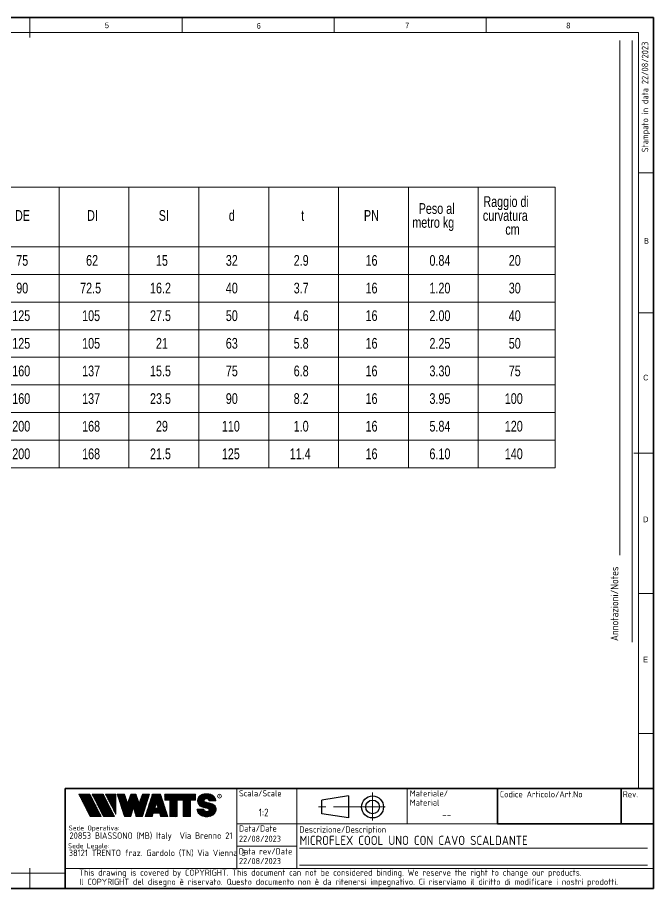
# Model space of a CAD drawing. Header units: millimetres. Extents: x 6 to 413, y 7 to 291.
# Drawn here: x 205.6 to 413.1, y 7.1 to 291.1 of the extents above; entities that cross this region are included whole.
import ezdxf

# ---------------------------------------------------------------- set-up
doc = ezdxf.new("R2010")
doc.units = ezdxf.units.MM
doc.linetypes.add('CENTERX2', pattern=[20.319999999999997, 12.7, -2.54, 2.54, -2.54])
doc.styles.add('SLDTEXTSTYLE0', font='ISOCP3', dxfattribs={"width": 0.96})
doc.styles.add('SLDTEXTSTYLE1', font='TXT', dxfattribs={"width": 0.605})
doc.styles.add('SLDTEXTSTYLE2', font='TXT', dxfattribs={"width": 0.75})
pattern_1 = [(45.0000000000001, (0, 0), (-0.1403165018917058, 0.1403165018917053), []), (135.0000000000001, (0, 0), (-0.1403165018917053, -0.1403165018917057), [])]

# ---------------------------------------------------------------- blocks, each defined once
blk = doc.blocks.new('SW_NOTE_0')
at = {"color": 0, "linetype": 'Continuous', "lineweight": 0, "insert": (0, 2.0463950369), "char_height": 1.5875, "attachment_point": 1, "style": 'SLDTEXTSTYLE0'}
blk.add_mtext('Sede Legale:', dxfattribs=at)
blk = doc.blocks.new('SW_NOTE_0_1')
at = {"color": 0, "linetype": 'Continuous', "lineweight": 0, "insert": (0, 2.0463950369), "char_height": 1.5875, "attachment_point": 1, "style": 'SLDTEXTSTYLE0'}
blk.add_mtext('Sede Operativa:', dxfattribs=at)
blk = doc.blocks.new('SW_NOTE_0_2')
at = {"color": 0, "linetype": 'Continuous', "lineweight": 0, "insert": (0, 2.7285267159), "char_height": 2.1166666667, "attachment_point": 1, "style": 'SLDTEXTSTYLE0'}
blk.add_mtext('20853 BIASSONO (MB) Italy  Via Brenno 21', dxfattribs=at)
blk = doc.blocks.new('SW_NOTE_0_3')
at = {"color": 0, "linetype": 'Continuous', "lineweight": 0, "insert": (0, 0.7734406439), "char_height": 0.6, "attachment_point": 1, "style": 'SLDTEXTSTYLE1'}
blk.add_mtext('R', dxfattribs=at)
blk = doc.blocks.new('SW_NOTE_0_4')
at = {"color": 0, "linetype": 'Continuous', "lineweight": 0, "insert": (0.8598958333, 2.7285267159), "char_height": 2.1166666667, "attachment_point": 1, "style": 'SLDTEXTSTYLE0'}
blk.add_mtext('38121 TRENTO fraz. Gardolo (TN) Via Vienna 3', dxfattribs=at)
blk = doc.blocks.new('Blocco3')
at = {"linetype": 'Continuous'}
h = blk.add_hatch(dxfattribs=at)
h.set_pattern_fill('NET', color=8, scale=0.0625, angle=45, style=0)
h.set_pattern_definition(pattern_1)
h.paths.add_polyline_path([(11.05444382492512, 14.16382701164379), (7.313952129728942, 21.3799670116438), (3.694452129728916, 21.3799670116438), (7.434943824925099, 14.16382701164379)], flags=0)
h = blk.add_hatch(dxfattribs=at)
h.set_pattern_fill('NET', color=8, scale=0.0625, angle=45, style=0)
h.set_pattern_definition(pattern_1)
h.paths.add_polyline_path([(15.3933988249251, 14.16382701164379), (11.65290712972893, 21.37996701164379), (8.033407129728966, 21.37996701164379), (11.77389882492522, 14.16382701164379)], flags=0)
h = blk.add_hatch(dxfattribs=at)
h.set_pattern_fill('NET', color=8, scale=0.0625, angle=45, style=0)
h.set_pattern_definition(pattern_1)
h.paths.add_polyline_path([(12.37769623268193, 21.37996701164379), (12.37419275042715, 21.37646352938913), (15.77659712972891, 14.8648670116438), (15.77659712972891, 21.37996701164379)], flags=0)
h = blk.add_hatch(dxfattribs=at)
h.set_pattern_fill('NET', color=8, scale=0.0625, angle=45, style=0)
h.set_pattern_definition(pattern_1)
h.paths.add_polyline_path([(18.58302904500901, 14.1739670116438), (20.63202904500886, 14.17396701164379), (21.50652904500886, 17.08996701164384), (22.38062662423105, 14.17530887440915), (22.3819684869964, 14.1739670116438), (24.43002904500882, 14.1739670116438), (26.74152904500894, 21.37996701164335), (24.43152904500879, 21.37996701164335), (23.36652904500892, 18.53896701164332), (22.30152904500885, 21.37996701164331), (20.71152904500898, 21.37996701164331), (19.64652904500904, 18.53896701164336), (18.58839398242877, 21.36165406590695), (18.57008103669182, 21.37996701164385), (16.27152904500887, 21.37996701164379)], flags=0)
h = blk.add_hatch(dxfattribs=at)
h.set_pattern_fill('NET', color=8, scale=0.0625, angle=45, style=0)
h.set_pattern_definition(pattern_1)
h.paths.add_polyline_path([(28.0109849374968, 15.27196701164379), (30.06807315252094, 15.27196701164379), (30.41502904500895, 14.1739670116438), (32.71602904500884, 14.1739670116438), (30.38202904500878, 21.37996701164385), (27.69702904500885, 21.37996701164385), (25.3630290450089, 14.1739670116438), (27.66402904500879, 14.1739670116438)], flags=0)
h.paths.add_polyline_path([(29.55237914838586, 16.90396701164381), (28.5266789416319, 16.90396701164381), (29.03952904500888, 18.52696701164385)], flags=0)
h = blk.add_hatch(dxfattribs=at)
h.set_pattern_fill('NET', color=8, scale=0.0625, angle=45, style=0)
h.set_pattern_definition(pattern_1)
h.paths.add_polyline_path([(40.177029045009, 14.18567151533784), (40.177029045009, 19.44496701164383), (41.80752904500887, 19.44496701164383), (41.80752904500887, 21.37996701164385), (31.71852904500885, 21.37996701164385), (31.71852904500885, 19.44496701164383), (33.34902904500883, 19.44496701164383), (33.34902904500883, 14.1739670116438), (35.74002904500887, 14.1739670116438), (35.74002904500887, 19.44496701164383), (37.78602904500886, 19.44496701164383), (37.78602904500886, 14.1739670116438), (40.16532454131496, 14.1739670116438)], flags=0)
h = blk.add_hatch(dxfattribs=at)
h.set_pattern_fill('NET', color=8, scale=0.0625, angle=45, style=0)
h.set_pattern_definition(pattern_1)
edge = h.paths.add_edge_path(flags=0)
edge.add_arc((45.06115806892275, 16.5114450354798), 0.5957262272328816, 186.5198373590754, 199.3038780978758, ccw=False)
edge.add_arc((45.04420873719567, 16.50962366435909), 0.5786797133902571, 180.0155103752775, 186.5312194619315, ccw=False)
edge.add_line((44.46552904500891, 16.50946701164423), (42.25752904500893, 16.50946701164385))
edge.add_arc((44.18603307666216, 16.50996104706786), 1.928504094933136, 180.0146777728456, 186.4123960736497)
edge.add_arc((44.23738139714609, 16.515362801642), 1.980134492169909, 186.4017819582809, 198.9766475152823)
edge.add_arc((44.39128441893828, 16.56795904464408), 2.142776481560827, 198.9683875918098, 210.8849179078794)
edge.add_arc((44.61166259275087, 16.69943837653658), 2.39939542117679, 210.8780422952446, 221.9134871222623)
edge.add_arc((44.85480924302723, 16.91736933899839), 2.725913633704397, 221.9082412642137, 232.0310887879014)
edge.add_arc((45.07715513635127, 17.20193775914857), 3.087046356424883, 232.0272080115069, 241.3355965365689)
edge.add_arc((45.24603657093621, 17.51050012324978), 3.438801448091314, 241.3327083879403, 249.9896368441532)
edge.add_arc((45.34725225055329, 17.78801132532556), 3.734194511721926, 249.9874307793477, 258.1785727277432)
edge.add_arc((45.38771112548294, 17.98073158851377), 3.931115833052039, 258.1768281598786, 266.0905752210105)
edge.add_arc((45.39252904500938, 18.04976811020574), 4.000320196211769, 266.0891452354333, 273.9108547645717)
edge.add_arc((45.39731701440232, 17.98094836402009), 3.931334146149711, 273.9096448602884, 281.8229517588199)
edge.add_arc((45.4376869696974, 17.78842815150741), 3.734626849412173, 281.8219022035373, 290.0120942893549)
edge.add_arc((45.53875968590813, 17.51107897323941), 3.439434950392664, 290.0111619263286, 298.6664928415928)
edge.add_arc((45.7074598200074, 17.20261188871908), 3.087850429968319, 298.6656180832103, 307.9715773687166)
edge.add_arc((45.92962383311786, 16.91803887327351), 2.726825988362962, 307.9706091044987, 318.0900608434113)
edge.add_arc((46.17265778346068, 16.69998218189551), 2.400307661903285, 318.088616399965, 329.1198541825174)
edge.add_arc((46.39308337412456, 16.56827986020729), 2.143533575461953, 329.1171941602808, 341.0295003400614)
edge.add_arc((46.54725014449179, 16.5154588441048), 1.980569090086575, 341.0247377042438, 353.5968328221997)
edge.add_arc((46.59506746836535, 16.51041435044312), 1.932487507373016, 353.5873527063252, 356.7846350377361)
edge.add_arc((46.61165730255683, 16.50948641804131), 1.915871742552177, 356.7845142237129, 359.9994196348174)
edge.add_arc((46.72637301809257, 16.50946701163364), 1.801156026918341, 0, 74.22025531803895)
edge.add_line((47.2161795047902, 18.24274501555968), (44.82556098410442, 18.91830915241684))
edge.add_arc((44.9320242026464, 19.29505049810555), 0.3914951576375584, 172.7087314225675, 254.2202553180024, ccw=False)
edge.add_arc((45.12849007786608, 19.28333375051457), 0.5880100908548186, 162.165586868528, 174.0059807067136, ccw=False)
edge.add_arc((45.16002618631481, 19.27323782500176), 0.6211228028240731, 150.7625471398166, 162.1699870806363, ccw=False)
edge.add_arc((45.20519158401089, 19.24799848911449), 0.6728619177555087, 139.9607077937478, 150.7656315814739, ccw=False)
edge.add_arc((45.25507056166797, 19.20612283538228), 0.7379885796620933, 129.8123774333935, 139.9628536576919, ccw=False)
edge.add_arc((45.30072353609345, 19.15138842107454), 0.809263047047259, 120.27552402571419, 129.8140059279949, ccw=False)
edge.add_arc((45.33541956815332, 19.09199788199054), 0.8780456781598633, 111.2480161453112, 120.2769344950986, ccw=False)
edge.add_arc((45.35621963246292, 19.03856667885261), 0.9353827139821759, 102.59618479047049, 111.24938262362829, ccw=False)
edge.add_arc((45.36453465193721, 19.00146667799356), 0.9734030907632052, 94.17273331414867, 102.59760830043251, ccw=False)
edge.add_arc((45.36552904500888, 18.98820473740789), 0.9867022327901889, 85.82571215071579, 94.17428784928302, ccw=False)
edge.add_arc((45.36653040687354, 19.00151395523621), 0.9733554317742666, 77.40218507097399, 85.82747331441101, ccw=False)
edge.add_arc((45.37486568696492, 19.03865617343216), 0.9352894353064158, 68.75018505204758, 77.40424753390482, ccw=False)
edge.add_arc((45.39569695852665, 19.09211896634796), 0.8779116473468327, 59.722374852032715, 68.75267450752489, ccw=False)
edge.add_arc((45.43042996664173, 19.15152445821986), 0.8090974608341593, 50.18501575957839, 59.725454286712704, ccw=False)
edge.add_arc((45.47611632174291, 19.20625213501936), 0.7378067956658844, 40.03589260142758, 50.18887630755728, ccw=False)
edge.add_arc((45.52601146630402, 19.24809862811384), 0.6726865151564858, 29.232955538525573, 40.04070508617059, ccw=False)
edge.add_arc((45.57116176380907, 19.27329438071612), 0.6209818631501486, 17.828714093369115, 29.23875168617178, ccw=False)
edge.add_arc((45.60264583678176, 19.28335017090542), 0.5879309770710306, 5.993219805660885, 17.83521261898761, ccw=False)
edge.add_arc((45.61292558107525, 19.28434574377955), 0.5776034766636615, 0.012029249508600515, 6.001471372912306, ccw=False)
edge.add_line((46.19052904500881, 19.28446701163464), (48.34752902630239, 19.28446701163464))
edge.add_arc((46.39002351814973, 19.28445340842631), 1.957505508199923, 0.0003981630816975, 2.836014343801475)
edge.add_arc((46.37683713775991, 19.28380295287555), 1.970707921334659, 2.835933772533007, 5.659443682139332)
edge.add_arc((46.35838669738737, 19.28219581826266), 1.989226927693886, 5.653101356194594, 16.87308970083372)
edge.add_arc((46.28996746631433, 19.26159442663321), 2.060680327877944, 16.86907560868967, 27.8236333030418)
edge.add_arc((46.19185307363353, 19.20995215872329), 2.171555678974831, 27.82038250018099, 38.39292481794157)
edge.add_arc((46.08335200137739, 19.12411166863691), 2.309906905779259, 38.39030831921242, 48.53048232723409)
edge.add_arc((45.98392505033181, 19.01175101505159), 2.459942324295824, 48.52829796787363, 58.24686155261538)
edge.add_arc((45.90828833905262, 18.88970605071616), 2.603524628424836, 58.24492006637411, 67.59904062886916)
edge.add_arc((45.86290515069405, 18.77983331732091), 2.722401219848767, 67.59719673364309, 76.67446447463736)
edge.add_arc((45.84473518371627, 18.70351471180111), 2.800852920098214, 76.67261134518286, 85.57815923005096)
edge.add_arc((45.84229113252329, 18.67359855220153), 2.83086846943038, 85.57552266053499, 89.99518473518364)
edge.add_line((45.842529045009, 21.50446701163457), (44.94252904500888, 21.50446701163457))
edge.add_arc((44.94276695749281, 18.67359850982044), 2.830868511811478, 90.00481526470833, 94.42447730593362)
edge.add_arc((44.94032290617282, 18.70351467131333), 2.800852960581912, 94.42184073649385, 103.3273885570555)
edge.add_arc((44.92215293807671, 18.77983328213883), 2.722401254912012, 103.325535427645, 112.4028031126715)
edge.add_arc((44.87676974692227, 18.88970602315703), 2.603524655375139, 112.4009592174978, 121.7550797381683)
edge.add_arc((44.80113303096691, 19.01175099598262), 2.459942341566146, 121.7531382519939, 131.4717018150411)
edge.add_arc((44.70170607377013, 19.12411165738949), 2.309906913115744, 131.4695174557465, 141.6096914674093)
edge.add_arc((44.59320499475962, 19.20995215348743), 2.171555677284356, 141.6070749687322, 152.1796173186054)
edge.add_arc((44.49509059596939, 19.26159442501529), 2.060680319096067, 152.1763665156696, 163.1309242692057)
edge.add_arc((44.42667136062602, 19.28219581809734), 1.989226914404197, 163.1269101769954, 174.3468986007445)
edge.add_arc((44.57419603198336, 19.27593466072469), 2.136666986974319, 174.5695011428801, 255.0000000000066)
edge.add_line((44.02118592271279, 17.21207283582689), (45.84626778507497, 16.7230436246862))
edge.add_arc((45.72605237752408, 16.27439361585378), 0.4644766674849869, -75.4769371718246, 74.99999999999619, ccw=False)
edge.add_arc((45.45547266962009, 16.93669211548194), 1.17737379801132, 281.61443982591936, 289.1926520628284, ccw=False)
edge.add_arc((45.44209783683689, 17.0014953670647), 1.243542859950836, 273.8399017988016, 281.616949785706, ccw=False)
edge.add_arc((45.440529045009, 17.02449564793318), 1.266596567151676, 266.1589686822715, 273.84103131772883, ccw=False)
edge.add_arc((45.43895075328292, 17.00142536587583), 1.243472379722312, 258.3828294730344, 266.16031894243594, ccw=False)
edge.add_arc((45.42567488373167, 16.93701849461646), 1.177711505774551, 250.31862059628048, 258.38449360241736, ccw=False)
edge.add_arc((45.39245629651771, 16.84426652461201), 1.079190438371595, 241.7680470576149, 250.3207490608705, ccw=False)
edge.add_arc((45.33702181320746, 16.74112027367779), 0.9620916403619206, 232.5317468519101, 241.7708733172753, ccw=False)
edge.add_arc((45.26402174126313, 16.64596892275373), 0.8421633851545682, 222.4290094636793, 232.5356131763763, ccw=False)
edge.add_arc((45.18416462057952, 16.57306790402564), 0.7340351609004617, 211.3430568025371, 222.4343521567399, ccw=False)
edge.add_arc((45.11175154475656, 16.5290607105654), 0.649298633060035, 199.2950708619685, 211.3502326774161, ccw=False)
at = {"color": 7, "linetype": 'Continuous', "lineweight": 18}
for p, q in [((3.6944521297, 21.3799670116), (7.4349438249, 14.1638270116)), ((7.3139521297, 21.3799670116), (3.6944521297, 21.3799670116)), ((7.3139521297, 21.3799670116), (11.0544438249, 14.1638270116)), ((8.0334071297, 21.3799670116), (11.7738988249, 14.1638270116)), ((11.6529071297, 21.3799670116), (8.0334071297, 21.3799670116)), ((11.6529071297, 21.3799670116), (15.3933988249, 14.1638270116)), ((12.3723621297, 21.3799670116), (15.7765971297, 21.3799670116)), ((12.3723621297, 21.3799670116), (15.7765971297, 14.8648670116)), ((12.3741927504, 21.3764635294), (12.3776962327, 21.3799670116)), ((15.7765971297, 21.3799670116), (15.7765971297, 14.8648670116)), ((16.271529045, 21.3799670116), (18.581529045, 21.3799670116)), ((16.271529045, 21.3799670116), (18.583029045, 14.1739670116)), ((18.5883939824, 21.3616540659), (18.5700810367, 21.3799670116)), ((18.581529045, 21.3799670116), (19.646529045, 18.5389670116)), ((19.646529045, 18.5389670116), (20.711529045, 21.3799670116)), ((20.711529045, 21.3799670116), (22.301529045, 21.3799670116)), ((22.301529045, 21.3799670116), (23.366529045, 18.5389670116)), ((23.366529045, 18.5389670116), (24.431529045, 21.3799670116)), ((26.741529045, 21.3799670116), (24.430029045, 14.1739670116)), ((24.431529045, 21.3799670116), (26.741529045, 21.3799670116)), ((25.363029045, 14.1739670116), (27.697029045, 21.3799670116)), ((27.697029045, 21.3799670116), (30.382029045, 21.3799670116)), ((32.716029045, 14.1739670116), (30.382029045, 21.3799670116)), ((31.718529045, 21.3799670116), (41.807529045, 21.3799670116)), ((31.718529045, 19.4449670116), (31.718529045, 21.3799670116)), ((41.807529045, 19.4449670116), (41.807529045, 21.3799670116)), ((42.9950648301, 20.6806625626), (43.1401273367, 20.8257250692)), ((44.942529045, 21.5044670116), (45.842529045, 21.5044670116)), ((21.506529045, 17.0899670116), (20.632029045, 14.1739670116)), ((21.506529045, 17.0899670116), (22.381029045, 14.1739670116)), ((29.039529045, 18.5269670116), (28.5266789416, 16.9039670116)), ((29.039529045, 18.5269670116), (29.5523791484, 16.9039670116)), ((31.718529045, 19.4449670116), (33.349029045, 19.4449670116)), ((33.349029045, 14.1739670116), (33.349029045, 19.4449670116)), ((35.740029045, 14.1739670116), (35.740029045, 19.4449670116)), ((35.740029045, 19.4449670116), (37.786029045, 19.4449670116)), ((37.786029045, 14.1739670116), (37.786029045, 19.4449670116)), ((40.177029045, 14.1739670116), (40.177029045, 19.4449670116)), ((40.177029045, 19.4449670116), (41.807529045, 19.4449670116)), ((44.0211859227, 17.2120728358), (45.8462677851, 16.7230436247)), ((44.8255609841, 18.9183091524), (47.2161795048, 18.2427450156)), ((48.3475290263, 19.2844670116), (46.190529045, 19.2844670116)), ((28.0109849375, 15.2719670116), (27.664029045, 14.1739670116)), ((28.0109849375, 15.2719670116), (30.0680731525, 15.2719670116)), ((28.5266789416, 16.9039670116), (29.5523791484, 16.9039670116)), ((30.0680731525, 15.2719670116), (30.415029045, 14.1739670116)), ((42.257529045, 16.5094670116), (44.465529045, 16.5094670116)), ((7.4349438249, 14.1638270116), (11.0544438249, 14.1638270116)), ((11.7738988249, 14.1638270116), (15.3933988249, 14.1638270116)), ((20.632029045, 14.1739670116), (18.583029045, 14.1739670116)), ((22.381968487, 14.1739670116), (22.3806266242, 14.1753088744)), ((24.430029045, 14.1739670116), (22.381029045, 14.1739670116)), ((25.363029045, 14.1739670116), (27.664029045, 14.1739670116)), ((30.415029045, 14.1739670116), (32.716029045, 14.1739670116)), ((35.740029045, 14.1739670116), (33.349029045, 14.1739670116)), ((37.786029045, 14.1739670116), (40.177029045, 14.1739670116)), ((40.1653245413, 14.1739670116), (40.177029045, 14.1856715153))]:
    blk.add_line(p, q, dxfattribs=at)
blk.add_circle((49.5830483895, 20.7778850004), 0.6302727769328706, dxfattribs=at)
for centre, radius, start, end in [((44.495090596, 19.261594425), 2.060680319096064, 152.1763665157, 163.1309242692), ((44.5932049948, 19.2099521535), 2.171555677284359, 141.6070749687, 152.1796173186), ((44.7017060738, 19.1241116574), 2.309906913115741, 131.4695174557, 141.6096914674), ((44.801133031, 19.011750996), 2.459942341566148, 121.753138252, 131.471701815), ((44.8767697469, 18.8897060232), 2.603524655375143, 112.4009592175, 121.7550797382), ((44.9221529381, 18.7798332821), 2.722401254912012, 103.3255354276, 112.4028031127), ((44.9403229062, 18.7035146713), 2.800852960581919, 94.4218407365, 103.3273885571), ((44.9427669575, 18.6735985098), 2.830868511811481, 90.0048152647, 94.4244773059), ((45.3354195682, 19.091997882), 0.8780456781598602, 111.2480161453, 120.2769344951), ((45.3562196325, 19.0385666788), 0.9353827139821707, 102.5961847905, 111.2493826236), ((45.3645346519, 19.001466678), 0.9734030907632061, 94.1727333141, 102.5976083004), ((45.365529045, 18.9882047374), 0.9867022327901879, 85.8257121507, 94.1742878493), ((45.3665304069, 19.0015139552), 0.9733554317742633, 77.402185071, 85.8274733144), ((45.374865687, 19.0386561734), 0.9352894353064114, 68.750185052, 77.4042475339), ((45.3956969585, 19.0921189663), 0.877911647346837, 59.722374852, 68.7526745075), ((45.8422911325, 18.6735985522), 2.830868469430371, 85.5755226605, 89.9951847352), ((45.8447351837, 18.7035147118), 2.800852920098217, 76.6726113452, 85.5781592301), ((45.8629051507, 18.7798333173), 2.722401219848772, 67.5971967336, 76.6744644746), ((45.9082883391, 18.8897060507), 2.603524628424831, 58.2449200664, 67.5990406289), ((45.9839250503, 19.011751015), 2.459942324295831, 48.5282979679, 58.2468615526), ((46.0833520014, 19.1241116686), 2.309906905779259, 38.3903083192, 48.5304823272), ((46.1918530736, 19.2099521587), 2.171555678974832, 27.8203825002, 38.3929248179), ((46.2899674663, 19.2615944266), 2.06068032787794, 16.8690756087, 27.823633303), ((44.574196032, 19.2759346607), 2.136666986974321, 174.5695011429, 255), ((44.4266713606, 19.2821958181), 1.989226914404205, 163.126910177, 174.3468986007), ((44.9320242026, 19.2950504981), 0.3914951576375621, 172.7087314226, 254.220255318), ((45.1284900779, 19.2833337505), 0.5880100908548216, 162.1655868685, 174.0059807067), ((45.1600261863, 19.273237825), 0.6211228028240774, 150.7625471398, 162.1699870806), ((45.205191584, 19.2479984891), 0.6728619177555144, 139.9607077937, 150.7656315815), ((45.2550705617, 19.2061228354), 0.7379885796620934, 129.8123774334, 139.9628536577), ((45.3007235361, 19.1513884211), 0.809263047047257, 120.2755240257, 129.814005928), ((45.4304299666, 19.1515244582), 0.8090974608341591, 50.1850157596, 59.7254542867), ((45.4761163217, 19.206252135), 0.7378067956658865, 40.0358926014, 50.1888763076), ((45.5260114663, 19.2480986281), 0.6726865151564876, 29.2329555385, 40.0407050862), ((45.5711617638, 19.2732943807), 0.6209818631501555, 17.8287140934, 29.2387516862), ((45.6026458368, 19.2833501709), 0.5879309770710358, 5.9932198057, 17.835212619), ((45.6129255811, 19.2843457438), 0.5776034766636643, 0.0120292495, 6.0014713729), ((46.7263730181, 16.5094670116), 1.801156026920168, 7e-10, 74.220255318), ((46.3583866974, 19.2821958183), 1.989226927693887, 5.6531013562, 16.8730897008), ((46.3768371378, 19.2838029529), 1.970707921334663, 2.8359337725, 5.6594436821), ((46.3900235181, 19.2844534084), 1.957505508199924, 0.0003981631, 2.8360143438), ((44.1860330767, 16.5099610471), 1.928504094933163, 180.0146777728, 186.4123960736), ((44.2373813971, 16.5153628016), 1.980134492169936, 186.4017819583, 198.9766475153), ((44.3912844189, 16.5679590446), 2.142776481560883, 198.9683875918, 210.8849179079), ((44.6116625928, 16.6994383765), 2.399395421176823, 210.8780422952, 221.9134871223), ((44.854809243, 16.917369339), 2.725913633704416, 221.9082412642, 232.0310887879), ((45.0771551364, 17.2019377591), 3.087046356424895, 232.0272080115, 241.3355965366), ((45.2460365709, 17.5105001232), 3.438801448091321, 241.3327083879, 249.9896368442), ((45.3472522506, 17.7880113253), 3.734194511722001, 249.9874307793, 258.1785727277), ((45.0442087372, 16.5096236644), 0.5786797133902616, 180.0155103747, 186.5312194619), ((45.0611580689, 16.5114450355), 0.5957262272328773, 186.5198373591, 199.3038780979), ((45.1117515448, 16.5290607106), 0.6492986330600353, 199.295070862, 211.3502326774), ((45.1841646206, 16.573067904), 0.7340351609004631, 211.3430568025, 222.4343521567), ((45.2640217413, 16.6459689227), 0.8421633851545696, 222.4290094637, 232.5356131764), ((45.3370218132, 16.7411202737), 0.9620916403619229, 232.5317468519, 241.7708733173), ((45.3924562965, 16.8442665246), 1.079190438371592, 241.7680470576, 250.3207490609), ((45.4256748837, 16.9370184946), 1.17771150577455, 250.3186205963, 258.3844936024), ((45.4389507533, 17.0014253659), 1.243472379722314, 258.382829473, 266.1603189424), ((45.440529045, 17.0244956479), 1.266596567151677, 266.1589686823, 273.8410313177), ((45.4420978368, 17.0014953671), 1.243542859950833, 273.8399017988, 281.6169497857), ((45.4554726696, 16.9366921155), 1.177373798011318, 281.6144398259, 289.1926520628), ((45.7260523775, 16.2743936158), 0.4644766674849887, 284.5230628282, 75), ((45.4534898068, 16.9424048088), 1.183420828830196, 289.1923920737, 289.6798656664), ((45.4885761183, 16.844474954), 1.07939534120923, 289.6768084584, 292.8867792228), ((45.4893501133, 16.8425594132), 1.077329585994261, 292.8884764659, 296.1017072893), ((45.4376869697, 17.7884281515), 3.734626849412178, 281.8219022035, 290.0120942894), ((45.5387596859, 17.5110789732), 3.439434950392669, 290.0111619263, 298.6664928416), ((45.70745982, 17.2026118887), 3.087850429968317, 298.6656180832, 307.9715773687), ((45.9296238331, 16.9180388733), 2.726825988362958, 307.9706091045, 318.0900608434), ((46.1726577835, 16.6999821819), 2.400307661903371, 318.0886164, 329.1198541826), ((46.3930833741, 16.5682798602), 2.143533575461955, 329.1171941603, 341.0295003401), ((46.5472501445, 16.5154588441), 1.980569090086578, 341.0247377042, 353.5968328222), ((46.5950674684, 16.5104143504), 1.932487507373017, 353.5873527063, 356.7846350377), ((46.6116573026, 16.509486418), 1.915871742552178, 356.7845142237, 359.9994196352), ((45.3877111255, 17.9807315885), 3.931115833052035, 258.1768281599, 266.090575221), ((45.392529045, 18.0497681102), 4.000320196211768, 266.0891452354, 273.9108547646), ((45.3973170144, 17.980948364), 3.931334146149712, 273.9096448603, 281.8229517588)]:
    blk.add_arc(centre, radius, start, end, dxfattribs=at)
at = {"color": 7, "linetype": 'Continuous', "lineweight": 0}
for name, p in [('SW_NOTE_0_3', (49.3891536268, 20.352955282)), ('SW_NOTE_0_1', (0.3940809582, 9.1445251874)), ('SW_NOTE_0_2', (0.6867729306, 6.2319811604)), ('SW_NOTE_0', (0.2250572358, 3.3187543051)), ('SW_NOTE_0_4', (-0.4046335912, 0.6092819875))]:
    blk.add_blockref(name, p, dxfattribs=at)
blk = doc.blocks.new('SW_NOTE_0_5')
at = {"color": 0, "linetype": 'Continuous', "lineweight": 0, "char_height": 2, "attachment_point": 1, "style": 'SLDTEXTSTYLE0'}
for s, insert in [('Materiale/', (0, 2.5781354795)), ('Material', (0, -0.4218645465))]:
    blk.add_mtext(s, dxfattribs=dict(at, insert=insert))
blk = doc.blocks.new('SW_NOTE_0_7')
at = {"color": 0, "linetype": 'Continuous', "lineweight": 0, "char_height": 2, "attachment_point": 1, "style": 'SLDTEXTSTYLE0'}
for s, insert in [('This drawing is covered by COPYRIGHT. This document can not be considered binding. We reserve the right to change our products.', (0, 2.5781354795)), ('Il COPYRIGHT del disegno è riservato. Questo documento non è da ritenersi impegnativo. Ci riserviamo il diritto di modificare i nostri prodotti.', (0, -0.4218645465))]:
    blk.add_mtext(s, dxfattribs=dict(at, insert=insert))
blk = doc.blocks.new('SW_TABLEANNOTATION_0')
at = {"color": 0, "linetype": 'Continuous', "lineweight": 18}
for p, q in [((0, 0), (0, -19.4370216621)), ((0, 0), (37.8822504895, 0)), ((37.8822504895, 0), (37.8822504895, -19.4370216621)), ((37.8822504895, 0), (60.6627616448, 0)), ((60.6627616448, 0), (60.6627616448, -19.4370216621)), ((60.6627616448, 0), (83.4432728, 0)), ((83.4432728, 0), (83.4432728, -19.4370216621)), ((83.4432728, 0), (106.2237839553, 0)), ((106.2237839553, 0), (106.2237839553, -19.4370216621)), ((106.2237839553, 0), (129.0042951105, 0)), ((129.0042951105, 0), (129.0042951105, -19.4370216621)), ((129.0042951105, 0), (151.7848062658, 0)), ((151.7848062658, 0), (151.7848062658, -19.4370216621)), ((151.7848062658, 0), (174.565317421, 0)), ((174.565317421, 0), (174.565317421, -19.4370216621)), ((174.565317421, 0), (197.3458285763, 0)), ((197.3458285763, 0), (197.3458285763, -19.4370216621)), ((197.3458285763, 0), (222.4004976741, 0)), ((222.4004976741, 0), (222.4004976741, -19.4370216621)), ((0, -19.4370216621), (0, -28.4447756441)), ((0, -19.4370216621), (37.8822504895, -19.4370216621)), ((37.8822504895, -19.4370216621), (37.8822504895, -28.4447756441)), ((37.8822504895, -19.4370216621), (60.6627616448, -19.4370216621)), ((60.6627616448, -19.4370216621), (60.6627616448, -28.4447756441)), ((60.6627616448, -19.4370216621), (83.4432728, -19.4370216621)), ((83.4432728, -19.4370216621), (83.4432728, -28.4447756441)), ((83.4432728, -19.4370216621), (106.2237839553, -19.4370216621)), ((106.2237839553, -19.4370216621), (106.2237839553, -28.4447756441)), ((106.2237839553, -19.4370216621), (129.0042951105, -19.4370216621)), ((129.0042951105, -19.4370216621), (129.0042951105, -28.4447756441)), ((129.0042951105, -19.4370216621), (151.7848062658, -19.4370216621)), ((151.7848062658, -19.4370216621), (151.7848062658, -28.4447756441)), ((151.7848062658, -19.4370216621), (174.565317421, -19.4370216621)), ((174.565317421, -19.4370216621), (174.565317421, -28.4447756441)), ((174.565317421, -19.4370216621), (197.3458285763, -19.4370216621)), ((197.3458285763, -19.4370216621), (197.3458285763, -28.4447756441)), ((197.3458285763, -19.4370216621), (222.4004976741, -19.4370216621)), ((222.4004976741, -19.4370216621), (222.4004976741, -28.4447756441)), ((0, -28.4447756441), (0, -37.4525296262)), ((0, -28.4447756441), (37.8822504895, -28.4447756441)), ((37.8822504895, -28.4447756441), (37.8822504895, -37.4525296262)), ((37.8822504895, -28.4447756441), (60.6627616448, -28.4447756441)), ((60.6627616448, -28.4447756441), (60.6627616448, -37.4525296262)), ((60.6627616448, -28.4447756441), (83.4432728, -28.4447756441)), ((83.4432728, -28.4447756441), (83.4432728, -37.4525296262)), ((83.4432728, -28.4447756441), (106.2237839553, -28.4447756441)), ((106.2237839553, -28.4447756441), (106.2237839553, -37.4525296262)), ((106.2237839553, -28.4447756441), (129.0042951105, -28.4447756441)), ((129.0042951105, -28.4447756441), (129.0042951105, -37.4525296262)), ((129.0042951105, -28.4447756441), (151.7848062658, -28.4447756441)), ((151.7848062658, -28.4447756441), (151.7848062658, -37.4525296262)), ((151.7848062658, -28.4447756441), (174.565317421, -28.4447756441)), ((174.565317421, -28.4447756441), (174.565317421, -37.4525296262)), ((174.565317421, -28.4447756441), (197.3458285763, -28.4447756441)), ((197.3458285763, -28.4447756441), (197.3458285763, -37.4525296262)), ((197.3458285763, -28.4447756441), (222.4004976741, -28.4447756441)), ((222.4004976741, -28.4447756441), (222.4004976741, -37.4525296262)), ((0, -37.4525296262), (0, -46.4602836082)), ((0, -37.4525296262), (37.8822504895, -37.4525296262)), ((37.8822504895, -37.4525296262), (37.8822504895, -46.4602836082)), ((37.8822504895, -37.4525296262), (60.6627616448, -37.4525296262)), ((60.6627616448, -37.4525296262), (60.6627616448, -46.4602836082)), ((60.6627616448, -37.4525296262), (83.4432728, -37.4525296262)), ((83.4432728, -37.4525296262), (83.4432728, -46.4602836082)), ((83.4432728, -37.4525296262), (106.2237839553, -37.4525296262)), ((106.2237839553, -37.4525296262), (106.2237839553, -46.4602836082)), ((106.2237839553, -37.4525296262), (129.0042951105, -37.4525296262)), ((129.0042951105, -37.4525296262), (129.0042951105, -46.4602836082)), ((129.0042951105, -37.4525296262), (151.7848062658, -37.4525296262)), ((151.7848062658, -37.4525296262), (151.7848062658, -46.4602836082)), ((151.7848062658, -37.4525296262), (174.565317421, -37.4525296262)), ((174.565317421, -37.4525296262), (174.565317421, -46.4602836082)), ((174.565317421, -37.4525296262), (197.3458285763, -37.4525296262)), ((197.3458285763, -37.4525296262), (197.3458285763, -46.4602836082)), ((197.3458285763, -37.4525296262), (222.4004976741, -37.4525296262)), ((222.4004976741, -37.4525296262), (222.4004976741, -46.4602836082)), ((0, -46.4602836082), (0, -55.4680375902)), ((0, -46.4602836082), (37.8822504895, -46.4602836082)), ((37.8822504895, -46.4602836082), (37.8822504895, -55.4680375902)), ((37.8822504895, -46.4602836082), (60.6627616448, -46.4602836082)), ((60.6627616448, -46.4602836082), (60.6627616448, -55.4680375902)), ((60.6627616448, -46.4602836082), (83.4432728, -46.4602836082)), ((83.4432728, -46.4602836082), (83.4432728, -55.4680375902)), ((83.4432728, -46.4602836082), (106.2237839553, -46.4602836082)), ((106.2237839553, -46.4602836082), (106.2237839553, -55.4680375902)), ((106.2237839553, -46.4602836082), (129.0042951105, -46.4602836082)), ((129.0042951105, -46.4602836082), (129.0042951105, -55.4680375902)), ((129.0042951105, -46.4602836082), (151.7848062658, -46.4602836082)), ((151.7848062658, -46.4602836082), (151.7848062658, -55.4680375902)), ((151.7848062658, -46.4602836082), (174.565317421, -46.4602836082)), ((174.565317421, -46.4602836082), (174.565317421, -55.4680375902)), ((174.565317421, -46.4602836082), (197.3458285763, -46.4602836082)), ((197.3458285763, -46.4602836082), (197.3458285763, -55.4680375902)), ((197.3458285763, -46.4602836082), (222.4004976741, -46.4602836082)), ((222.4004976741, -46.4602836082), (222.4004976741, -55.4680375902)), ((0, -55.4680375902), (0, -64.4757915722)), ((0, -55.4680375902), (37.8822504895, -55.4680375902)), ((37.8822504895, -55.4680375902), (37.8822504895, -64.4757915722)), ((37.8822504895, -55.4680375902), (60.6627616448, -55.4680375902)), ((60.6627616448, -55.4680375902), (60.6627616448, -64.4757915722)), ((60.6627616448, -55.4680375902), (83.4432728, -55.4680375902)), ((83.4432728, -55.4680375902), (83.4432728, -64.4757915722)), ((83.4432728, -55.4680375902), (106.2237839553, -55.4680375902)), ((106.2237839553, -55.4680375902), (106.2237839553, -64.4757915722)), ((106.2237839553, -55.4680375902), (129.0042951105, -55.4680375902)), ((129.0042951105, -55.4680375902), (129.0042951105, -64.4757915722)), ((129.0042951105, -55.4680375902), (151.7848062658, -55.4680375902)), ((151.7848062658, -55.4680375902), (151.7848062658, -64.4757915722)), ((151.7848062658, -55.4680375902), (174.565317421, -55.4680375902)), ((174.565317421, -55.4680375902), (174.565317421, -64.4757915722)), ((174.565317421, -55.4680375902), (197.3458285763, -55.4680375902)), ((197.3458285763, -55.4680375902), (197.3458285763, -64.4757915722)), ((197.3458285763, -55.4680375902), (222.4004976741, -55.4680375902)), ((222.4004976741, -55.4680375902), (222.4004976741, -64.4757915722)), ((0, -64.4757915722), (0, -73.4835455543)), ((0, -64.4757915722), (37.8822504895, -64.4757915722)), ((37.8822504895, -64.4757915722), (37.8822504895, -73.4835455543)), ((37.8822504895, -64.4757915722), (60.6627616448, -64.4757915722)), ((60.6627616448, -64.4757915722), (60.6627616448, -73.4835455543)), ((60.6627616448, -64.4757915722), (83.4432728, -64.4757915722)), ((83.4432728, -64.4757915722), (83.4432728, -73.4835455543)), ((83.4432728, -64.4757915722), (106.2237839553, -64.4757915722)), ((106.2237839553, -64.4757915722), (106.2237839553, -73.4835455543)), ((106.2237839553, -64.4757915722), (129.0042951105, -64.4757915722)), ((129.0042951105, -64.4757915722), (129.0042951105, -73.4835455543)), ((129.0042951105, -64.4757915722), (151.7848062658, -64.4757915722)), ((151.7848062658, -64.4757915722), (151.7848062658, -73.4835455543)), ((151.7848062658, -64.4757915722), (174.565317421, -64.4757915722)), ((174.565317421, -64.4757915722), (174.565317421, -73.4835455543)), ((174.565317421, -64.4757915722), (197.3458285763, -64.4757915722)), ((197.3458285763, -64.4757915722), (197.3458285763, -73.4835455543)), ((197.3458285763, -64.4757915722), (222.4004976741, -64.4757915722)), ((222.4004976741, -64.4757915722), (222.4004976741, -73.4835455543)), ((0, -73.4835455543), (0, -82.4912995363)), ((0, -73.4835455543), (37.8822504895, -73.4835455543)), ((37.8822504895, -73.4835455543), (37.8822504895, -82.4912995363)), ((37.8822504895, -73.4835455543), (60.6627616448, -73.4835455543)), ((60.6627616448, -73.4835455543), (60.6627616448, -82.4912995363)), ((60.6627616448, -73.4835455543), (83.4432728, -73.4835455543)), ((83.4432728, -73.4835455543), (83.4432728, -82.4912995363)), ((83.4432728, -73.4835455543), (106.2237839553, -73.4835455543)), ((106.2237839553, -73.4835455543), (106.2237839553, -82.4912995363)), ((106.2237839553, -73.4835455543), (129.0042951105, -73.4835455543)), ((129.0042951105, -73.4835455543), (129.0042951105, -82.4912995363)), ((129.0042951105, -73.4835455543), (151.7848062658, -73.4835455543)), ((151.7848062658, -73.4835455543), (151.7848062658, -82.4912995363)), ((151.7848062658, -73.4835455543), (174.565317421, -73.4835455543)), ((174.565317421, -73.4835455543), (174.565317421, -82.4912995363)), ((174.565317421, -73.4835455543), (197.3458285763, -73.4835455543)), ((197.3458285763, -73.4835455543), (197.3458285763, -82.4912995363)), ((197.3458285763, -73.4835455543), (222.4004976741, -73.4835455543)), ((222.4004976741, -73.4835455543), (222.4004976741, -82.4912995363)), ((0, -82.4912995363), (0, -91.4990535183)), ((0, -82.4912995363), (37.8822504895, -82.4912995363)), ((37.8822504895, -82.4912995363), (37.8822504895, -91.4990535183)), ((37.8822504895, -82.4912995363), (60.6627616448, -82.4912995363)), ((60.6627616448, -82.4912995363), (60.6627616448, -91.4990535183)), ((60.6627616448, -82.4912995363), (83.4432728, -82.4912995363)), ((83.4432728, -82.4912995363), (83.4432728, -91.4990535183)), ((83.4432728, -82.4912995363), (106.2237839553, -82.4912995363)), ((106.2237839553, -82.4912995363), (106.2237839553, -91.4990535183)), ((106.2237839553, -82.4912995363), (129.0042951105, -82.4912995363)), ((129.0042951105, -82.4912995363), (129.0042951105, -91.4990535183)), ((129.0042951105, -82.4912995363), (151.7848062658, -82.4912995363)), ((151.7848062658, -82.4912995363), (151.7848062658, -91.4990535183)), ((151.7848062658, -82.4912995363), (174.565317421, -82.4912995363)), ((174.565317421, -82.4912995363), (174.565317421, -91.4990535183)), ((174.565317421, -82.4912995363), (197.3458285763, -82.4912995363)), ((197.3458285763, -82.4912995363), (197.3458285763, -91.4990535183)), ((197.3458285763, -82.4912995363), (222.4004976741, -82.4912995363)), ((222.4004976741, -82.4912995363), (222.4004976741, -91.4990535183)), ((0, -91.4990535183), (37.8822504895, -91.4990535183)), ((37.8822504895, -91.4990535183), (60.6627616448, -91.4990535183)), ((60.6627616448, -91.4990535183), (83.4432728, -91.4990535183)), ((83.4432728, -91.4990535183), (106.2237839553, -91.4990535183)), ((106.2237839553, -91.4990535183), (129.0042951105, -91.4990535183)), ((129.0042951105, -91.4990535183), (151.7848062658, -91.4990535183)), ((151.7848062658, -91.4990535183), (174.565317421, -91.4990535183)), ((174.565317421, -91.4990535183), (197.3458285763, -91.4990535183)), ((197.3458285763, -91.4990535183), (222.4004976741, -91.4990535183))]:
    blk.add_line(p, q, dxfattribs=at)
at = {"color": 0, "linetype": 'Continuous', "lineweight": 0, "char_height": 3.5, "attachment_point": 1, "style": 'SLDTEXTSTYLE2'}
for s, insert in [('Raggio di', (199.0134408536, -2.9439267095)), ('Peso al', (177.91529478, -5.2067737419)), ('Codice', (9.7779309088, -7.4696210071)), ('DE', (46.2853531703, -7.4696210071)), ('DI', (69.7901699572, -7.4696210071)), ('SI', (93.1442922322, -7.4696210071)), ('d', (116.0147339907, -7.4696210071)), ('t', (139.6046201098, -7.4696210071)), ('PN', (160.0688118814, -7.4696210071)), ('curvatura', (198.8481627616, -7.4696212399)), ('metro kg', (175.8420310305, -9.7324682723)), ('cm', (206.1762879442, -11.9953157704)), ('MV7232PEWI', (4.5862648347, -22.1252081089)), ('75', (46.6863948736, -22.1252081089)), ('62', (69.4669060289, -22.1252081089)), ('15', (92.2474171841, -22.1252081089)), ('32', (115.0279283394, -22.1252081089)), ('2.9', (137.1619118709, -22.1252081089)), ('16', (160.5889506499, -22.1252081089)), ('0.84', (181.4298784682, -22.1252081089)), ('20', (207.2870519317, -22.1252081089)), ('MV9040PEWI', (4.5862648347, -31.1329620909)), ('90', (46.6863948736, -31.1329620909)), ('72.5', (67.527322692, -31.1329620909)), ('16.2', (90.3078338472, -31.1329620909)), ('40', (115.0279283394, -31.1329620909)), ('3.7', (137.1619118709, -31.1329620909)), ('16', (160.5889506499, -31.1329620909)), ('1.20', (181.4298784682, -31.1329620909)), ('30', (207.2870519317, -31.1329620909)), ('MV12550PEWI', (3.2932091215, -40.1407160729)), ('125', (45.3933393933, -40.1407160729)), ('105', (68.1738505485, -40.1407160729)), ('27.5', (90.3078338472, -40.1407160729)), ('50', (115.0279283394, -40.1407160729)), ('4.6', (137.1619118709, -40.1407160729)), ('16', (160.5889506499, -40.1407160729)), ('2.00', (181.4298784682, -40.1407160729)), ('40', (207.2870519317, -40.1407160729)), ('MV12563PEWI', (3.2932091215, -49.1484700549)), ('125', (45.3933393933, -49.1484700549)), ('105', (68.1738505485, -49.1484700549)), ('21', (92.2474171841, -49.1484700549)), ('63', (115.0279283394, -49.1484700549)), ('5.8', (137.1619118709, -49.1484700549)), ('16', (160.5889506499, -49.1484700549)), ('2.25', (181.4298784682, -49.1484700549)), ('50', (207.2870519317, -49.1484700549)), ('MV16075PEWI', (3.2932091215, -58.156224037)), ('160', (45.3933393933, -58.156224037)), ('137', (68.1738505485, -58.156224037)), ('15.5', (90.3078338472, -58.156224037)), ('75', (115.0279283394, -58.156224037)), ('6.8', (137.1619118709, -58.156224037)), ('16', (160.5889506499, -58.156224037)), ('3.30', (181.4298784682, -58.156224037)), ('75', (207.2870519317, -58.156224037)), ('MV16090PEWI', (3.2932091215, -67.163978019)), ('160', (45.3933393933, -67.163978019)), ('137', (68.1738505485, -67.163978019)), ('23.5', (90.3078338472, -67.163978019)), ('90', (115.0279283394, -67.163978019)), ('8.2', (137.1619118709, -67.163978019)), ('16', (160.5889506499, -67.163978019)), ('3.95', (181.4298784682, -67.163978019)), ('100', (205.9939964513, -67.163978019)), ('MV200110PEWI', (2.0001534083, -76.171732001)), ('200', (45.3933393933, -76.171732001)), ('168', (68.1738505485, -76.171732001)), ('29', (92.2474171841, -76.171732001)), ('110', (113.734872859, -76.171732001)), ('1.0', (137.1619118709, -76.171732001)), ('16', (160.5889506499, -76.171732001)), ('5.84', (181.4298784682, -76.171732001)), ('120', (205.9939964513, -76.171732001)), ('MV200125PEWI', (2.0001534083, -85.1794859831)), ('200', (45.3933393933, -85.1794859831)), ('168', (68.1738505485, -85.1794859831)), ('21.5', (90.3078338472, -85.1794859831)), ('125', (113.734872859, -85.1794859831)), ('11.4', (135.8688561577, -85.1794859831)), ('16', (160.5889506499, -85.1794859831)), ('6.10', (181.4298784682, -85.1794859831)), ('140', (205.9939964513, -85.1794859831))]:
    blk.add_mtext(s, dxfattribs=dict(at, insert=insert))

msp = doc.modelspace()

# ---------------------------------------------------------------- linework, layer by layer
at = {"color": 7, "linetype": 'Continuous', "lineweight": 35}
for p, q in [((413.0639869005, 291.1062131717), (6.2733619838, 291.1062131717)), ((413.0639869005, 7.1062131717), (413.0639869005, 291.1062131717)), ((221.2162842212, 39.6951229249), (413.0639869005, 39.6951229249)), ((221.2162842212, 7.1062131717), (221.2162842212, 39.6951229249)), ((362.1851830498, 39.6951229249), (412.8546617654, 39.6951229249)), ((362.1851830498, 39.6951229249), (362.1851830498, 28.2235015288)), ((402.4800195042, 39.6951229249), (402.4800195042, 28.2235015288)), ((362.1851830498, 28.2235015288), (413.0639869005, 28.2235015288)), ((6.2733619838, 7.1062131717), (413.0639869005, 7.1062131717))]:
    msp.add_line(p, q, dxfattribs=at)
at = {"color": 7, "linetype": 'Continuous', "lineweight": 18}
for p, q in [((209.6972533125, 291.1062131717), (209.6972533125, 284.5933688376)), ((259.2972533125, 291.1062131717), (259.2972533125, 286.1523380588)), ((308.8972533125, 291.1062131717), (308.8972533125, 286.1523380588)), ((358.4972533125, 291.1062131717), (358.4972533125, 286.1523380588)), ((408.1445930387, 286.1523380588), (11.2972533125, 286.1523380588)), ((408.1445930387, 286.1523380588), (408.1445930387, 39.6951229249)), ((402.0660452797, 115.8303096483), (402.0660452797, 283.5787745213)), ((406.1006786879, 87.4616518222), (406.1006786879, 283.5787745213)), ((408.1445930387, 240.4523380588), (413.0639869005, 240.4523380588)), ((408.1445930387, 194.7523380588), (413.0639869005, 194.7523380588)), ((406.6344762361, 149.0523380588), (413.0639869005, 149.0523380588)), ((408.1445930387, 103.3523380588), (413.0639869005, 103.3523380588)), ((408.1445930387, 57.6523380588), (413.0639869005, 57.6523380588)), ((277.1851830498, 39.6951229249), (277.1851830498, 13.6242861781)), ((296.6851830498, 39.6951229249), (296.6851830498, 31.6951229249)), ((332.717081705, 28.2235015288), (332.717081705, 39.6951229249)), ((296.6851830498, 31.6951229249), (296.6851830498, 23.6951229249)), ((362.1851830498, 28.2235015288), (277.1851830498, 28.2235015288)), ((296.6851830498, 23.6951229249), (296.6851830498, 15.6951229249)), ((277.1851830498, 20.9607564334), (296.6851830498, 20.9607564334)), ((297.6276510643, 20.2312968127), (411.1276510643, 20.2312968127)), ((296.6851830498, 15.6951229249), (296.6851830498, 13.6242861781)), ((297.6276510643, 14.6951229249), (411.1276510643, 14.6951229249)), ((221.2162842212, 12.1435861489), (11.2972533125, 12.1435861489)), ((209.6972533125, 13.7435861489), (209.6972533125, 7.1062131717)), ((221.2162842212, 13.6242861781), (413.0639869005, 13.6242861781))]:
    msp.add_line(p, q, dxfattribs=at)
at = {"color": 7, "linetype": 'Continuous', "lineweight": 25}
for p, q in [((313.5592146688, 37.2889487303), (304.9014077565, 35.9608728696)), ((313.5592146688, 37.2889487303), (313.5592146688, 30.1488017241)), ((304.9014077565, 31.4768775848), (304.9014077565, 35.9608728696)), ((313.5592146688, 30.1488017241), (304.9014077565, 31.4768775848))]:
    msp.add_line(p, q, dxfattribs=at)
at = {"color": 7, "linetype": 'CENTERX2', "lineweight": 18}
for q in [(321.4372588698, 38.428509842), (303.834448683, 33.7188752272), (325.5255047294, 33.7188752272), (321.4372588698, 29.2555036284)]:
    msp.add_line((321.4372588698, 33.7188752272), q, dxfattribs=at)
at = {"color": 7, "linetype": 'Continuous', "lineweight": 25}
for radius in [3.570073503097982, 2.241997642408753]:
    msp.add_circle((321.4372588698, 33.7188752272), radius, dxfattribs=at)

# ---------------------------------------------------------------- block references
at = {"color": 7, "linetype": 'Continuous', "lineweight": 0}
for name, p in [('SW_TABLEANNOTATION_0', (158.5546312431, 235.7631266708)), ('SW_NOTE_0_5', (333.5848337657, 36.5555217996)), ('SW_NOTE_0_7', (225.800196958, 10.7335051763))]:
    msp.add_blockref(name, p, dxfattribs=at)
at = {"color": 7, "linetype": 'Continuous'}
msp.add_blockref('Blocco3', (221.9308917919, 16.4642854406), dxfattribs=at)

# ---------------------------------------------------------------- texts
at = {"color": 7, "linetype": 'Continuous', "lineweight": 0}
for s, insert, char_height, attachment_point, style in [('5', (234.1671278242, 289.4500652867), 1.8520833333, 1, 'SLDTEXTSTYLE2'), ('6', (283.6837745976, 289.3152235377), 1.8520833333, 1, 'SLDTEXTSTYLE2'), ('7', (332.0837016212, 289.3999658024), 1.8520833333, 1, 'SLDTEXTSTYLE2'), ('8', (384.6227391889, 289.3999658024), 1.8520833333, 1, 'SLDTEXTSTYLE2'), ('B', (409.9820915847, 219.1716462088), 1.8520833333, 1, 'SLDTEXTSTYLE2'), ('C', (409.6706773203, 174.6166131295), 1.8520833333, 1, 'SLDTEXTSTYLE2'), ('D', (409.6943888108, 128.4005845487), 1.8520833333, 1, 'SLDTEXTSTYLE2'), ('E', (409.6943888108, 82.7005845487), 1.8520833333, 1, 'SLDTEXTSTYLE2'), ('Scala/Scale', (277.8772702172, 39.1524795574), 2, 1, 'SLDTEXTSTYLE0'), ('Codice Articolo/Art.No', (362.9396847372, 38.8523546251), 2, 1, 'SLDTEXTSTYLE0'), ('Rev.', (403.0361331831, 38.8523546251), 2, 1, 'SLDTEXTSTYLE0'), ('1:2', (285.9171711766, 33.1610447735), 2.5, 2, 'SLDTEXTSTYLE0'), ('--', (347.0728662488, 32.3639760797), 2.5, 3, 'SLDTEXTSTYLE0'), ('Data/Date', (277.8719117297, 27.700072444), 2, 1, 'SLDTEXTSTYLE0'), ('Descrizione/Description', (297.5529351105, 27.3644853023), 2, 1, 'SLDTEXTSTYLE0'), ('22/08/2023', (277.8719117297, 24.3373885874), 2, 1, 'SLDTEXTSTYLE0'), ('MICROFLEX COOL UNO CON CAVO SCALDANTE', (297.6405040147, 24.3149057095), 3, 1, 'SLDTEXTSTYLE0'), ('Data rev/Date', (277.8019470526, 20.2244289897), 2, 1, 'SLDTEXTSTYLE0'), ('22/08/2023', (277.8719117297, 17.074643492), 2, 1, 'SLDTEXTSTYLE0')]:
    msp.add_mtext(s, dxfattribs=dict(at, insert=insert, char_height=char_height, attachment_point=attachment_point, style=style))
at = {"color": 7, "linetype": 'Continuous', "lineweight": 0, "rotation": 90.0000000000002, "style": 'SLDTEXTSTYLE0'}
for s, insert, char_height, attachment_point in [('Stampato in data 22/08/2023', (409.2094914141, 283.1938297477), 2.1166666667, 3), ('Annotazioni/Notes', (399.0717351131, 87.8105938653), 2.5, 1)]:
    msp.add_mtext(s, dxfattribs=dict(at, insert=insert, char_height=char_height, attachment_point=attachment_point))

doc.saveas('drawing.dxf')
